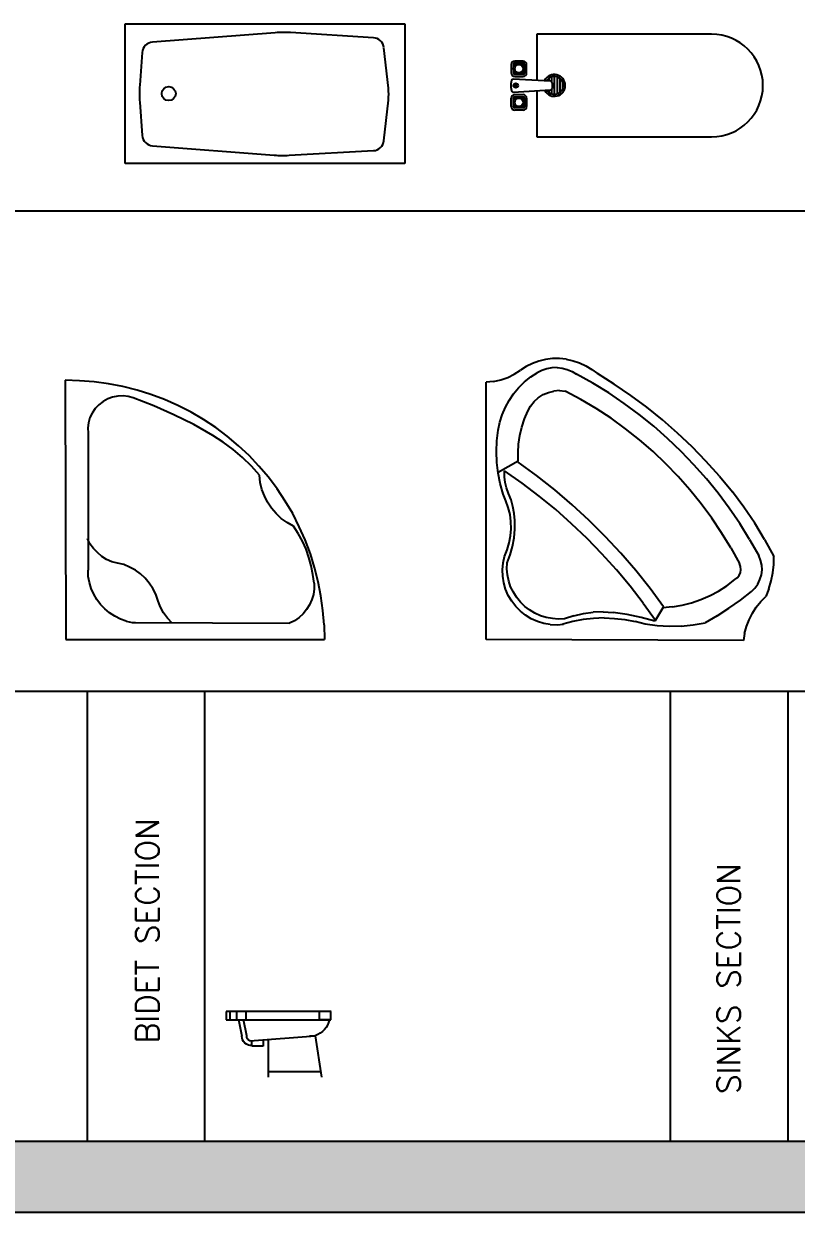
# Model space of a CAD drawing. Header units: millimetres. Extents: x 4994 to 37440, y 17304 to 30205.
# Drawn here: x 18739 to 22950, y 17304 to 23784 of the extents above; entities that cross this region are included whole.
import ezdxf

# ---------------------------------------------------------------- set-up
doc = ezdxf.new("R2010")
doc.units = ezdxf.units.MM
doc.layers.add('www.cad-blocks.net', color=7, linetype='Continuous')
doc.styles.get("Standard").update_dxf_attribs({"font": 'arial.ttf'})

# ---------------------------------------------------------------- blocks, each defined once
blk = doc.blocks.new('A$C40B42AAA')
for p, q in [((0, 0, -0.3429), (0.0035, 1.4134, -0.3429)), ((0.0035, 1.4134, -0.3429), (1.4134, 1.4134, -0.3429)), ((1.4122, 1.334, -0.3429), (1.4134, 1.4134, -0.3429)), ((0.3013, 1.3018, -0.3429), (0.2714, 1.2869, -0.3429)), ((0.3335, 1.3133, -0.3429), (0.3013, 1.3018, -0.3429)), ((0.3335, 1.3133, -0.3429), (0.3657, 1.3214, -0.3429)), ((0.3657, 1.3214, -0.3429), (0.3841, 1.3214, -0.3429)), ((0.3841, 1.3214, -0.3429), (1.2236, 1.3237, -0.3429)), ((0.5578, 1.2972, -0.3429), (0.5359, 1.2673, -0.3429)), ((0.5831, 1.3237, -0.3429), (0.5578, 1.2972, -0.3429)), ((1.2501, 1.311, -0.3429), (1.2236, 1.3237, -0.3429)), ((1.2754, 1.2938, -0.3429), (1.2501, 1.311, -0.3429)), ((1.4122, 1.334, -0.3429), (1.4053, 1.2547, -0.3429)), ((0.2162, 1.2466, -0.3429), (0.1932, 1.2225, -0.3429)), ((0.2427, 1.2685, -0.3429), (0.2162, 1.2466, -0.3429)), ((0.2714, 1.2869, -0.3429), (0.2427, 1.2685, -0.3429)), ((0.5187, 1.234, -0.3429), (0.506, 1.1995, -0.3429)), ((0.5359, 1.2673, -0.3429), (0.5187, 1.234, -0.3429)), ((1.2972, 1.2731, -0.3429), (1.2754, 1.2938, -0.3429)), ((1.3168, 1.2501, -0.3429), (1.2972, 1.2731, -0.3429)), ((1.3329, 1.2236, -0.3429), (1.3168, 1.2501, -0.3429)), ((1.4053, 1.2547, -0.3429), (1.395, 1.1753, -0.3429)), ((0.1725, 1.1949, -0.3429), (0.1564, 1.1661, -0.3429)), ((0.1932, 1.2225, -0.3429), (0.1725, 1.1949, -0.3429)), ((0.506, 1.1995, -0.3429), (0.4945, 1.1661, -0.3429)), ((1.3455, 1.196, -0.3429), (1.3329, 1.2236, -0.3429)), ((1.3536, 1.1673, -0.3429), (1.3455, 1.196, -0.3429)), ((1.357, 1.1374, -0.3429), (1.3536, 1.1673, -0.3429)), ((1.395, 1.1753, -0.3429), (1.38, 1.0983, -0.3429)), ((0.1334, 1.1029, -0.3429), (0.1265, 1.0695, -0.3429)), ((0.1426, 1.1351, -0.3429), (0.1334, 1.1029, -0.3429)), ((0.1564, 1.1661, -0.3429), (0.1426, 1.1351, -0.3429)), ((0.4589, 1.1063, -0.3429), (0.437, 1.0787, -0.3429)), ((0.4784, 1.1351, -0.3429), (0.4589, 1.1063, -0.3429)), ((0.4945, 1.1661, -0.3429), (0.4784, 1.1351, -0.3429)), ((1.357, 1.1063, -0.3429), (1.3513, 1.0592, -0.3429)), ((1.357, 1.1063, -0.3429), (1.357, 1.1374, -0.3429)), ((0.1265, 1.0695, -0.3429), (0.1254, 1.035, -0.3429)), ((0.4106, 1.0557, -0.3429), (0.383, 1.035, -0.3429)), ((0.437, 1.0787, -0.3429), (0.4106, 1.0557, -0.3429)), ((1.3513, 1.0592, -0.3429), (1.3421, 1.012, -0.3429)), ((1.38, 1.0983, -0.3429), (1.3605, 1.0212, -0.3429)), ((0.1254, 0.2887, -0.3429), (0.1254, 1.035, -0.3429)), ((0.2266, 0.9764, -0.3429), (0.2001, 0.9603, -0.3429)), ((0.2553, 0.989, -0.3429), (0.2266, 0.9764, -0.3429)), ((0.2852, 0.9971, -0.3429), (0.2553, 0.989, -0.3429)), ((0.3197, 1.0051, -0.3429), (0.2852, 0.9971, -0.3429)), ((0.3519, 1.0189, -0.3429), (0.3197, 1.0051, -0.3429)), ((0.383, 1.035, -0.3429), (0.3519, 1.0189, -0.3429)), ((1.3421, 1.012, -0.3429), (1.3294, 0.966, -0.3429)), ((1.3605, 1.0212, -0.3429), (1.3375, 0.9453, -0.3429)), ((0.1541, 0.9166, -0.3429), (0.1357, 0.8913, -0.3429)), ((0.176, 0.9396, -0.3429), (0.1541, 0.9166, -0.3429)), ((0.2001, 0.9603, -0.3429), (0.176, 0.9396, -0.3429)), ((1.3133, 0.92, -0.3429), (1.2938, 0.8763, -0.3429)), ((1.3375, 0.9453, -0.3429), (1.3087, 0.8706, -0.3429)), ((1.3294, 0.966, -0.3429), (1.3133, 0.92, -0.3429)), ((0.1357, 0.8913, -0.3429), (0.1219, 0.8625, -0.3429)), ((1.2938, 0.8763, -0.3429), (1.2708, 0.8349, -0.3429)), ((1.3087, 0.8706, -0.3429), (1.2765, 0.7981, -0.3429)), ((1.2443, 0.7947, -0.3429), (1.2098, 0.7751, -0.3429)), ((1.2765, 0.7981, -0.3429), (1.2409, 0.7268, -0.3429)), ((1.2708, 0.8349, -0.3429), (1.2443, 0.7947, -0.3429)), ((1.15, 0.7268, -0.3429), (1.1247, 0.6969, -0.3429)), ((1.1788, 0.7533, -0.3429), (1.15, 0.7268, -0.3429)), ((1.2098, 0.7751, -0.3429), (1.1788, 0.7533, -0.3429)), ((1.2409, 0.7268, -0.3429), (1.2006, 0.659, -0.3429)), ((1.104, 0.6647, -0.3429), (1.0868, 0.6302, -0.3429)), ((1.1247, 0.6969, -0.3429), (1.104, 0.6647, -0.3429)), ((1.2006, 0.659, -0.3429), (1.1558, 0.5923, -0.3429)), ((1.073, 0.5946, -0.3429), (1.0638, 0.5566, -0.3429)), ((1.0868, 0.6302, -0.3429), (1.073, 0.5946, -0.3429)), ((1.1558, 0.5923, -0.3429), (1.1086, 0.529, -0.3429)), ((1.1086, 0.529, -0.3429), (1.0569, 0.4681, -0.3429)), ((1.0638, 0.5566, -0.3429), (1.0592, 0.5175, -0.3429)), ((1.0155, 0.4681, -0.3429), (0.9672, 0.4209, -0.3429)), ((1.0569, 0.4681, -0.3429), (1.0028, 0.4106, -0.3429)), ((1.0592, 0.5175, -0.3429), (1.0155, 0.4681, -0.3429)), ((0.9672, 0.4209, -0.3429), (0.9166, 0.3772, -0.3429)), ((1.0028, 0.4106, -0.3429), (0.9453, 0.3565, -0.3429)), ((0.8625, 0.337, -0.3429), (0.8062, 0.3013, -0.3429)), ((0.9166, 0.3772, -0.3429), (0.8625, 0.337, -0.3429)), ((0.9453, 0.3565, -0.3429), (0.8844, 0.3048, -0.3429)), ((0.1242, 0.2599, -0.3429), (0.1254, 0.2887, -0.3429)), ((0.1277, 0.2312, -0.3429), (0.1242, 0.2599, -0.3429)), ((0.8062, 0.3013, -0.3429), (0.7015, 0.2415, -0.3429)), ((0.8844, 0.3048, -0.3429), (0.8211, 0.2576, -0.3429)), ((0.1357, 0.2036, -0.3429), (0.1277, 0.2312, -0.3429)), ((0.1484, 0.1783, -0.3429), (0.1357, 0.2036, -0.3429)), ((0.7015, 0.2415, -0.3429), (0.5934, 0.1886, -0.3429)), ((0.7544, 0.2128, -0.3429), (0.6866, 0.1737, -0.3429)), ((0.8211, 0.2576, -0.3429), (0.7544, 0.2128, -0.3429)), ((0.1645, 0.1541, -0.3429), (0.1484, 0.1783, -0.3429)), ((0.184, 0.1334, -0.3429), (0.1645, 0.1541, -0.3429)), ((0.207, 0.1162, -0.3429), (0.184, 0.1334, -0.3429)), ((0.4842, 0.1392, -0.3429), (0.3715, 0.0955, -0.3429)), ((0.5934, 0.1886, -0.3429), (0.4842, 0.1392, -0.3429)), ((0.6153, 0.1369, -0.3429), (0.5428, 0.1047, -0.3429)), ((0.6866, 0.1737, -0.3429), (0.6153, 0.1369, -0.3429)), ((0.2323, 0.1012, -0.3429), (0.207, 0.1162, -0.3429)), ((0.2588, 0.092, -0.3429), (0.2323, 0.1012, -0.3429)), ((0.2875, 0.0863, -0.3429), (0.2588, 0.092, -0.3429)), ((0.3163, 0.0851, -0.3429), (0.2875, 0.0863, -0.3429)), ((0.3439, 0.0886, -0.3429), (0.3163, 0.0851, -0.3429)), ((0.3715, 0.0955, -0.3429), (0.3439, 0.0886, -0.3429)), ((0.3715, 0.0966, -0.3429), (0.3715, 0.0955, -0.3429)), ((0.3715, 0.0955, -0.3429), (0.3715, 0.0966, -0.3429)), ((0.4681, 0.0771, -0.3429), (0.3922, 0.0529, -0.3429)), ((0.5428, 0.1047, -0.3429), (0.4681, 0.0771, -0.3429)), ((0.0794, 0.0023, -0.3429), (0, 0, -0.3429)), ((0.1587, 0.0081, -0.3429), (0.0794, 0.0023, -0.3429)), ((0.2369, 0.0184, -0.3429), (0.1587, 0.0081, -0.3429)), ((0.3151, 0.0334, -0.3429), (0.2369, 0.0184, -0.3429)), ((0.3922, 0.0529, -0.3429), (0.3151, 0.0334, -0.3429))]:
    blk.add_line(p, q)
blk = doc.blocks.new('A$C7D095008')
for p, q in [((0.1254, 1.5272, -0.3429), (0.1288, 1.5675, -0.3429)), ((1.5318, 1.5675, -0.3429), (0.1288, 1.5675, -0.3429)), ((1.5364, 0.1645, -0.3429), (1.5318, 1.5675, -0.3429)), ((0.1254, 1.5272, -0.3429), (0.1162, 1.4881, -0.3429)), ((0.3473, 1.4927, -0.3429), (0.3059, 1.4801, -0.3429)), ((0.391, 1.5019, -0.3429), (0.3473, 1.4927, -0.3429)), ((0.4485, 1.5088, -0.3429), (0.391, 1.5019, -0.3429)), ((0.5072, 1.5111, -0.3429), (0.4485, 1.5088, -0.3429)), ((0.5658, 1.5088, -0.3429), (0.5072, 1.5111, -0.3429)), ((0.5601, 1.3927, -0.3429), (0.621, 1.5019, -0.3429)), ((0.6245, 1.5019, -0.3429), (0.5658, 1.5088, -0.3429)), ((0.682, 1.4916, -0.3429), (0.6245, 1.5019, -0.3429)), ((0.7395, 1.4755, -0.3429), (0.682, 1.4916, -0.3429)), ((0.1024, 1.4502, -0.3429), (0.0851, 1.4145, -0.3429)), ((0.1162, 1.4881, -0.3429), (0.1024, 1.4502, -0.3429)), ((0.2277, 1.4421, -0.3429), (0.1921, 1.418, -0.3429)), ((0.2657, 1.4628, -0.3429), (0.2277, 1.4421, -0.3429)), ((0.3059, 1.4801, -0.3429), (0.2657, 1.4628, -0.3429)), ((0.6797, 1.372, -0.3429), (0.613, 1.4674, -0.3429)), ((0.644, 1.4674, -0.3429), (0.613, 1.4674, -0.3429)), ((0.6751, 1.464, -0.3429), (0.644, 1.4674, -0.3429)), ((0.705, 1.4559, -0.3429), (0.6751, 1.464, -0.3429)), ((0.7349, 1.4456, -0.3429), (0.705, 1.4559, -0.3429)), ((0.7705, 1.4318, -0.3429), (0.7349, 1.4456, -0.3429)), ((0.7751, 1.4594, -0.3429), (0.7395, 1.4755, -0.3429)), ((0.8073, 1.4214, -0.3429), (0.7705, 1.4318, -0.3429)), ((0.8119, 1.4467, -0.3429), (0.7751, 1.4594, -0.3429)), ((0.8499, 1.4375, -0.3429), (0.8119, 1.4467, -0.3429)), ((0.889, 1.4329, -0.3429), (0.8499, 1.4375, -0.3429)), ((0.9281, 1.4318, -0.3429), (0.889, 1.4329, -0.3429)), ((0.9672, 1.4352, -0.3429), (0.9281, 1.4318, -0.3429)), ((1.0051, 1.4421, -0.3429), (0.9672, 1.4352, -0.3429)), ((1.0431, 1.4525, -0.3429), (1.0051, 1.4421, -0.3429)), ((1.0695, 1.4364, -0.3429), (1.0247, 1.4237, -0.3429)), ((1.0787, 1.4674, -0.3429), (1.0431, 1.4525, -0.3429)), ((1.1144, 1.4536, -0.3429), (1.0695, 1.4364, -0.3429)), ((1.1144, 1.4755, -0.3429), (1.0787, 1.4674, -0.3429)), ((1.1512, 1.4778, -0.3429), (1.1144, 1.4755, -0.3429)), ((1.1466, 1.4548, -0.3429), (1.1144, 1.4536, -0.3429)), ((1.1799, 1.4513, -0.3429), (1.1466, 1.4548, -0.3429)), ((1.1868, 1.4766, -0.3429), (1.1512, 1.4778, -0.3429)), ((1.2133, 1.4444, -0.3429), (1.1799, 1.4513, -0.3429)), ((1.2225, 1.4709, -0.3429), (1.1868, 1.4766, -0.3429)), ((1.2443, 1.4341, -0.3429), (1.2133, 1.4444, -0.3429)), ((1.2581, 1.4617, -0.3429), (1.2225, 1.4709, -0.3429)), ((1.2742, 1.4191, -0.3429), (1.2443, 1.4341, -0.3429)), ((1.2915, 1.4467, -0.3429), (1.2581, 1.4617, -0.3429)), ((1.3225, 1.4283, -0.3429), (1.2915, 1.4467, -0.3429)), ((1.3513, 1.4065, -0.3429), (1.3225, 1.4283, -0.3429)), ((0.0437, 1.349, -0.3429), (0.0633, 1.38, -0.3429)), ((0.0851, 1.4145, -0.3429), (0.0633, 1.38, -0.3429)), ((0.1587, 1.3904, -0.3429), (0.1277, 1.3593, -0.3429)), ((0.1921, 1.418, -0.3429), (0.1587, 1.3904, -0.3429)), ((0.3738, 1.3731, -0.3429), (0.3289, 1.3593, -0.3429)), ((0.4198, 1.3835, -0.3429), (0.3738, 1.3731, -0.3429)), ((0.4669, 1.3904, -0.3429), (0.4198, 1.3835, -0.3429)), ((0.5129, 1.3938, -0.3429), (0.4669, 1.3904, -0.3429)), ((0.5601, 1.3927, -0.3429), (0.5129, 1.3938, -0.3429)), ((0.6383, 1.2926, -0.3429), (0.5647, 1.3927, -0.3429)), ((0.7498, 1.2788, -0.3429), (0.6797, 1.372, -0.3429)), ((0.8453, 1.4145, -0.3429), (0.8073, 1.4214, -0.3429)), ((0.8832, 1.4111, -0.3429), (0.8453, 1.4145, -0.3429)), ((0.9304, 1.4111, -0.3429), (0.8832, 1.4111, -0.3429)), ((0.9775, 1.4145, -0.3429), (0.9304, 1.4111, -0.3429)), ((1.0247, 1.4237, -0.3429), (0.9775, 1.4145, -0.3429)), ((1.3018, 1.4019, -0.3429), (1.2742, 1.4191, -0.3429)), ((1.3283, 1.38, -0.3429), (1.3018, 1.4019, -0.3429)), ((1.3513, 1.357, -0.3429), (1.3283, 1.38, -0.3429)), ((1.3777, 1.3812, -0.3429), (1.3513, 1.4065, -0.3429)), ((1.3996, 1.3524, -0.3429), (1.3777, 1.3812, -0.3429)), ((0.0138, 1.28, -0.3429), (0.0265, 1.3145, -0.3429)), ((0.0265, 1.3145, -0.3429), (0.0437, 1.349, -0.3429)), ((0.1001, 1.3248, -0.3429), (0.0771, 1.2892, -0.3429)), ((0.1277, 1.3593, -0.3429), (0.1001, 1.3248, -0.3429)), ((0.2346, 1.3064, -0.3429), (0.2139, 1.2834, -0.3429)), ((0.2588, 1.326, -0.3429), (0.2346, 1.3064, -0.3429)), ((0.2864, 1.3409, -0.3429), (0.2588, 1.326, -0.3429)), ((0.3289, 1.3593, -0.3429), (0.2864, 1.3409, -0.3429)), ((1.3708, 1.3306, -0.3429), (1.3513, 1.357, -0.3429)), ((1.3881, 1.3018, -0.3429), (1.3708, 1.3306, -0.3429)), ((1.4019, 1.2708, -0.3429), (1.3881, 1.3018, -0.3429)), ((1.4191, 1.3214, -0.3429), (1.3996, 1.3524, -0.3429)), ((1.4341, 1.288, -0.3429), (1.4191, 1.3214, -0.3429)), ((0, 1.2052, -0.3429), (0.0046, 1.2432, -0.3429)), ((0.0046, 1.2432, -0.3429), (0.0138, 1.28, -0.3429)), ((0.0506, 1.2087, -0.3429), (0.0552, 1.2363, -0.3429)), ((0.0552, 1.2363, -0.3429), (0.0644, 1.2639, -0.3429)), ((0.0644, 1.2639, -0.3429), (0.0771, 1.2892, -0.3429)), ((0.1967, 1.257, -0.3429), (0.1852, 1.2282, -0.3429)), ((0.2139, 1.2834, -0.3429), (0.1967, 1.257, -0.3429)), ((0.7153, 1.1937, -0.3429), (0.6383, 1.2926, -0.3429)), ((0.8234, 1.188, -0.3429), (0.7498, 1.2788, -0.3429)), ((1.4122, 1.2397, -0.3429), (1.4019, 1.2708, -0.3429)), ((1.418, 1.2064, -0.3429), (1.4122, 1.2397, -0.3429)), ((1.4444, 1.2535, -0.3429), (1.4341, 1.288, -0.3429)), ((1.4502, 1.2179, -0.3429), (1.4444, 1.2535, -0.3429)), ((0, 1.1684, -0.3429), (0, 1.2052, -0.3429)), ((0.0035, 1.1305, -0.3429), (0, 1.1684, -0.3429)), ((0.0495, 1.1811, -0.3429), (0.0506, 1.2087, -0.3429)), ((0.0495, 1.1811, -0.3429), (0.0529, 1.1523, -0.3429)), ((0.1748, 1.1673, -0.3429), (0.1771, 1.1983, -0.3429)), ((0.1748, 1.1673, -0.3429), (0.1771, 1.1362, -0.3429)), ((0.1852, 1.2282, -0.3429), (0.1771, 1.1983, -0.3429)), ((0.797, 1.0994, -0.3429), (0.7153, 1.1937, -0.3429)), ((0.9005, 1.1017, -0.3429), (0.8234, 1.188, -0.3429)), ((1.4203, 1.1742, -0.3429), (1.418, 1.2064, -0.3429)), ((1.4191, 1.1408, -0.3429), (1.4203, 1.1742, -0.3429)), ((1.4525, 1.1811, -0.3429), (1.449, 1.1454, -0.3429)), ((1.4502, 1.2179, -0.3429), (1.4525, 1.1811, -0.3429)), ((0.0035, 1.1305, -0.3429), (0.0115, 1.0937, -0.3429)), ((0.0529, 1.1523, -0.3429), (0.0598, 1.1259, -0.3429)), ((0.0598, 1.1259, -0.3429), (0.0713, 1.0994, -0.3429)), ((0.2231, 1.0511, -0.3429), (0.1771, 1.1362, -0.3429)), ((0.981, 1.0166, -0.3429), (0.9005, 1.1017, -0.3429)), ((1.4019, 1.0891, -0.3429), (1.4191, 1.1408, -0.3429)), ((1.4341, 1.0948, -0.3429), (1.449, 1.1489, -0.3429)), ((0.0115, 1.0937, -0.3429), (0.023, 1.058, -0.3429)), ((0.023, 1.058, -0.3429), (0.0391, 1.0235, -0.3429)), ((0.0713, 1.0994, -0.3429), (0.0851, 1.0753, -0.3429)), ((0.1346, 0.9867, -0.3429), (0.0851, 1.0753, -0.3429)), ((0.2726, 0.9672, -0.3429), (0.2231, 1.0511, -0.3429)), ((0.8809, 1.0074, -0.3429), (0.797, 1.0994, -0.3429)), ((1.4019, 1.0891, -0.3429), (1.3892, 1.0362, -0.3429)), ((1.4168, 0.9821, -0.3429), (1.4226, 1.0385, -0.3429)), ((1.4226, 1.0385, -0.3429), (1.4341, 1.0948, -0.3429)), ((0.0391, 1.0235, -0.3429), (0.0587, 0.9913, -0.3429)), ((0.0587, 0.9913, -0.3429), (0.0817, 0.9614, -0.3429)), ((0.1875, 0.8993, -0.3429), (0.1346, 0.9867, -0.3429)), ((0.9695, 0.9189, -0.3429), (0.8809, 1.0074, -0.3429)), ((1.0649, 0.9361, -0.3429), (0.981, 1.0166, -0.3429)), ((1.38, 0.9292, -0.3429), (1.3823, 0.9833, -0.3429)), ((1.3892, 1.0362, -0.3429), (1.3823, 0.9833, -0.3429)), ((1.4145, 0.9246, -0.3429), (1.4168, 0.9821, -0.3429)), ((0.1392, 0.8694, -0.3429), (0.0817, 0.9614, -0.3429)), ((0.3255, 0.8867, -0.3429), (0.2726, 0.9672, -0.3429)), ((1.0603, 0.8338, -0.3429), (0.9695, 0.9189, -0.3429)), ((1.1512, 0.8579, -0.3429), (1.0649, 0.9361, -0.3429)), ((1.38, 0.9292, -0.3429), (1.3846, 0.8752, -0.3429)), ((1.4145, 0.9246, -0.3429), (1.4168, 0.8683, -0.3429)), ((0.2013, 0.7786, -0.3429), (0.1392, 0.8694, -0.3429)), ((0.245, 0.8154, -0.3429), (0.1875, 0.8993, -0.3429)), ((0.383, 0.8073, -0.3429), (0.3255, 0.8867, -0.3429)), ((1.2409, 0.7832, -0.3429), (1.1512, 0.8579, -0.3429)), ((1.395, 0.7981, -0.3429), (1.3846, 0.8752, -0.3429)), ((1.4168, 0.8683, -0.3429), (1.4226, 0.8119, -0.3429)), ((0.2657, 0.6912, -0.3429), (0.2013, 0.7786, -0.3429)), ((0.3048, 0.7337, -0.3429), (0.245, 0.8154, -0.3429)), ((0.4428, 0.7314, -0.3429), (0.383, 0.8073, -0.3429)), ((1.1558, 0.7521, -0.3429), (1.0603, 0.8338, -0.3429)), ((1.3329, 0.7119, -0.3429), (1.2409, 0.7832, -0.3429)), ((1.4111, 0.7234, -0.3429), (1.395, 0.7981, -0.3429)), ((1.4226, 0.8119, -0.3429), (1.4341, 0.7556, -0.3429)), ((0.368, 0.6544, -0.3429), (0.3048, 0.7337, -0.3429)), ((0.506, 0.6578, -0.3429), (0.4428, 0.7314, -0.3429)), ((1.2535, 0.6739, -0.3429), (1.1558, 0.7521, -0.3429)), ((1.4318, 0.6486, -0.3429), (1.4111, 0.7234, -0.3429)), ((1.449, 0.7004, -0.3429), (1.4341, 0.7556, -0.3429)), ((0.3347, 0.6061, -0.3429), (0.2657, 0.6912, -0.3429)), ((0.4359, 0.5785, -0.3429), (0.368, 0.6544, -0.3429)), ((0.5739, 0.5877, -0.3429), (0.506, 0.6578, -0.3429)), ((1.3536, 0.6003, -0.3429), (1.2535, 0.6739, -0.3429)), ((1.3329, 0.7119, -0.3429), (1.4272, 0.644, -0.3429)), ((1.3582, 0.6049, -0.3429), (1.4318, 0.6486, -0.3429)), ((1.4571, 0.636, -0.3429), (1.449, 0.7004, -0.3429)), ((0.4071, 0.5244, -0.3429), (0.3347, 0.6061, -0.3429)), ((0.6429, 0.521, -0.3429), (0.5739, 0.5877, -0.3429)), ((1.3536, 0.6003, -0.3429), (1.4272, 0.644, -0.3429)), ((1.3536, 0.552, -0.3429), (1.3582, 0.6049, -0.3429)), ((1.4605, 0.5693, -0.3429), (1.4571, 0.636, -0.3429)), ((0.4819, 0.4451, -0.3429), (0.4071, 0.5244, -0.3429)), ((0.506, 0.5049, -0.3429), (0.4359, 0.5785, -0.3429)), ((0.7165, 0.4566, -0.3429), (0.6429, 0.521, -0.3429)), ((1.3536, 0.552, -0.3429), (1.3444, 0.4991, -0.3429)), ((1.4582, 0.5037, -0.3429), (1.4605, 0.5693, -0.3429)), ((0.5785, 0.4347, -0.3429), (0.506, 0.5049, -0.3429)), ((0.7912, 0.3956, -0.3429), (0.7165, 0.4566, -0.3429)), ((1.3444, 0.4991, -0.3429), (1.3317, 0.4474, -0.3429)), ((1.4582, 0.5037, -0.3429), (1.4513, 0.4393, -0.3429)), ((0.5601, 0.3692, -0.3429), (0.4819, 0.4451, -0.3429)), ((0.6555, 0.3669, -0.3429), (0.5785, 0.4347, -0.3429)), ((0.8694, 0.3381, -0.3429), (0.7912, 0.3956, -0.3429)), ((1.3145, 0.3968, -0.3429), (1.2926, 0.3473, -0.3429)), ((1.3317, 0.4474, -0.3429), (1.3145, 0.3968, -0.3429)), ((1.4513, 0.4393, -0.3429), (1.441, 0.3738, -0.3429)), ((0.6417, 0.2956, -0.3429), (0.5601, 0.3692, -0.3429)), ((0.7337, 0.3025, -0.3429), (0.6555, 0.3669, -0.3429)), ((0.9499, 0.2841, -0.3429), (0.8694, 0.3381, -0.3429)), ((1.2926, 0.3473, -0.3429), (1.2673, 0.3002, -0.3429)), ((1.403, 0.3082, -0.3429), (1.441, 0.3738, -0.3429)), ((0.6417, 0.2956, -0.3429), (0.7257, 0.2254, -0.3429)), ((0.8154, 0.2427, -0.3429), (0.7337, 0.3025, -0.3429)), ((1.0327, 0.2335, -0.3429), (0.9499, 0.2841, -0.3429)), ((1.2673, 0.3002, -0.3429), (1.2386, 0.2553, -0.3429)), ((1.403, 0.3082, -0.3429), (1.3616, 0.2438, -0.3429)), ((0.8096, 0.1622, -0.3429), (0.7257, 0.2254, -0.3429)), ((0.8993, 0.1852, -0.3429), (0.8154, 0.2427, -0.3429)), ((1.0327, 0.2335, -0.3429), (1.1178, 0.1863, -0.3429)), ((1.196, 0.199, -0.3429), (1.1822, 0.1886, -0.3429)), ((1.2052, 0.2128, -0.3429), (1.196, 0.199, -0.3429)), ((1.2386, 0.2553, -0.3429), (1.2052, 0.2128, -0.3429)), ((1.3616, 0.2438, -0.3429), (1.3179, 0.1817, -0.3429)), ((0.897, 0.1035, -0.3429), (0.8096, 0.1622, -0.3429)), ((0.9856, 0.1323, -0.3429), (0.8993, 0.1852, -0.3429)), ((0.9856, 0.1323, -0.3429), (1.0741, 0.0817, -0.3429)), ((1.1339, 0.1806, -0.3429), (1.1178, 0.1863, -0.3429)), ((1.1512, 0.1794, -0.3429), (1.1339, 0.1806, -0.3429)), ((1.1673, 0.1817, -0.3429), (1.1512, 0.1794, -0.3429)), ((1.1822, 0.1886, -0.3429), (1.1673, 0.1817, -0.3429)), ((1.3179, 0.1817, -0.3429), (1.2708, 0.1219, -0.3429)), ((1.4237, 0.1334, -0.3429), (1.3881, 0.1162, -0.3429)), ((1.4605, 0.1484, -0.3429), (1.4237, 0.1334, -0.3429)), ((1.4985, 0.1587, -0.3429), (1.4605, 0.1484, -0.3429)), ((1.4985, 0.1587, -0.3429), (1.5364, 0.1645, -0.3429)), ((0.9867, 0.0495, -0.3429), (0.897, 0.1035, -0.3429)), ((1.0994, 0.0713, -0.3429), (1.0741, 0.0817, -0.3429)), ((1.1259, 0.0656, -0.3429), (1.0994, 0.0713, -0.3429)), ((1.1523, 0.0633, -0.3429), (1.1259, 0.0656, -0.3429)), ((1.1799, 0.0667, -0.3429), (1.1523, 0.0633, -0.3429)), ((1.2052, 0.0748, -0.3429), (1.1799, 0.0667, -0.3429)), ((1.2305, 0.0863, -0.3429), (1.2052, 0.0748, -0.3429)), ((1.2524, 0.1024, -0.3429), (1.2305, 0.0863, -0.3429)), ((1.2708, 0.1219, -0.3429), (1.2524, 0.1024, -0.3429)), ((1.3248, 0.0702, -0.3429), (1.2972, 0.0426, -0.3429)), ((1.3559, 0.0955, -0.3429), (1.3248, 0.0702, -0.3429)), ((1.3881, 0.1162, -0.3429), (1.3559, 0.0955, -0.3429)), ((0.9867, 0.0495, -0.3429), (1.0787, 0, -0.3429)), ((1.1236, 0, -0.3429), (1.0787, 0, -0.3429)), ((1.1684, 0.0046, -0.3429), (1.1236, 0, -0.3429)), ((1.2121, 0.0138, -0.3429), (1.1684, 0.0046, -0.3429)), ((1.2558, 0.0265, -0.3429), (1.2121, 0.0138, -0.3429)), ((1.2558, 0.0265, -0.3429), (1.2972, 0.0426, -0.3429))]:
    blk.add_line(p, q)
blk = doc.blocks.new('A$C43AA0D9B')
at = {"linetype": 'Continuous'}
for p, q in [((0, 0.762), (1.524, 0.762)), ((0, 0), (0, 0.762)), ((0.8178, 0.7131), (0.1497, 0.6623)), ((1.3539, 0.6859), (0.9014, 0.7137)), ((1.524, 0.762), (1.524, 0)), ((0.0935, 0.6062), (0.0798, 0.4275)), ((1.435, 0.4113), (1.4107, 0.6317)), ((0.0797, 0.3345), (0.0936, 0.1527)), ((1.4108, 0.1245), (1.435, 0.3446)), ((0.1497, 0.0966), (0.8134, 0.0457)), ((0.8936, 0.0449), (1.3535, 0.0703)), ((1.524, 0), (0, 0))]:
    blk.add_line(p, q, dxfattribs=at)
blk.add_circle((0.2377, 0.381), 0.0381, dxfattribs=at)
for centre, radius, start, end in [((0.864, 0.1053), 0.6096, 86.48345, 94.34612), ((0.1543, 0.6015), 0.061, 94.34616, 175.60132), ((1.3501, 0.6251), 0.061, 6.27729, 86.48348), ((0.6876, 0.3807), 0.6096, 175.6013, 184.35107), ((1.132, 0.378), 0.3048, 353.7227, 6.2773), ((0.1544, 0.1574), 0.061, 184.35105, 265.61894), ((1.3502, 0.1312), 0.061, 273.16225, 353.72271), ((0.8599, 0.6536), 0.6096, 265.61896, 273.1623)]:
    blk.add_arc(centre, radius, start, end, dxfattribs=at)
blk = doc.blocks.new('A$C152278EE')
for p, q in [((0.1387, 0.56), (0.1387, 0.3096)), ((1.0922, 0.56), (0.1387, 0.56)), ((0, 0.3938), (0, 0.3493)), ((0.0124, 0.3963), (0.0124, 0.3468)), ((0.0668, 0.4013), (0.0173, 0.4013)), ((0.0643, 0.4136), (0.0198, 0.4136)), ((0.0718, 0.3468), (0.0718, 0.3963)), ((0.0841, 0.3493), (0.0841, 0.3938)), ((0.0173, 0.3419), (0.0668, 0.3419)), ((0.0198, 0.3295), (0.0643, 0.3295)), ((0.2203, 0.3272), (0.2203, 0.302)), ((0.2351, 0.232), (0.2351, 0.3295)), ((0.25, 0.3272), (0.25, 0.2343)), ((0, 0.2651), (0, 0.2948)), ((0.0099, 0.3171), (0.2134, 0.3053)), ((0.2054, 0.3194), (0.2054, 0.3065)), ((0.2227, 0.2954), (0.2227, 0.2646)), ((0.2648, 0.3194), (0.2648, 0.2421)), ((0.2797, 0.3006), (0.2797, 0.2609)), ((0, 0.1661), (0, 0.2107)), ((0.2134, 0.2547), (0.0099, 0.2429)), ((0.0124, 0.1637), (0.0124, 0.2132)), ((0.0173, 0.2181), (0.0668, 0.2181)), ((0.0198, 0.2305), (0.0643, 0.2305)), ((0.0718, 0.2132), (0.0718, 0.1637)), ((0.0841, 0.2107), (0.0841, 0.1661)), ((0.1387, 0.2504), (0.1387, 0)), ((0.2054, 0.2535), (0.2054, 0.2421)), ((0.2203, 0.258), (0.2203, 0.2343)), ((0.0668, 0.1587), (0.0173, 0.1587)), ((0.0643, 0.1463), (0.0198, 0.1463)), ((0.1387, 0), (1.0922, 0))]:
    blk.add_line(p, q)
for centre, radius in [((0.0421, 0.3716), 0.0297), ((0.0421, 0.3716), 0.0229), ((0.0247, 0.28), 0.0124), ((0.0247, 0.28), 0.00619), ((0.0421, 0.1884), 0.0297), ((0.0421, 0.1884), 0.0229)]:
    blk.add_circle(centre, radius)
for centre, radius, start, end in [((1.0922, 0.28), 0.28, 270, 90), ((0.0198, 0.3938), 0.0198, 90, 180), ((0.0173, 0.3963), 0.00495, 90, 180), ((0.0643, 0.3938), 0.0198, 0, 90), ((0.0668, 0.3963), 0.00495, 0, 90), ((0.0198, 0.3493), 0.0198, 180, 270), ((0.0173, 0.3468), 0.00495, 180, 270), ((0.0643, 0.3493), 0.0198, 270, 0), ((0.0668, 0.3468), 0.00495, 270, 0), ((0.2351, 0.2807), 0.0594, 208.68833, 152.86857), ((0.2351, 0.2807), 0.0488, 214.77581, 147.22467), ((0.027, 0.2962), 0.0271, 129.27256, 182.80246), ((0.027, 0.2638), 0.0271, 177.19754, 230.72744), ((0.2128, 0.2954), 0.0099, 360, 86.6726), ((0.2128, 0.2646), 0.0099, 273.3274, 0), ((0.0198, 0.2107), 0.0198, 90, 180), ((0.0173, 0.2132), 0.00495, 90, 180), ((0.0643, 0.2107), 0.0198, 360, 90), ((0.0668, 0.2132), 0.00495, 0, 90), ((0.0198, 0.1661), 0.0198, 180, 270), ((0.0173, 0.1637), 0.00495, 180, 270), ((0.0643, 0.1661), 0.0198, 270, 0), ((0.0668, 0.1637), 0.00495, 270, 0)]:
    blk.add_arc(centre, radius, start, end)
blk = doc.blocks.new('A$C28A753CE')
for p, q in [((0.094, 0.54), (0, 0.54)), ((0.0016, 0.5379), (0.858, 0.5379)), ((0.0016, 0.4707), (0.0016, 0.5379)), ((0.094, 0.4707), (0.094, 0.54)), ((0.6982, 0.54), (0.6982, 0.4715)), ((0.773, 0.54), (0.773, 0.4715)), ((0.8285, 0.54), (0.8285, 0.4715)), ((0.858, 0.5379), (0.858, 0.4707)), ((0.858, 0.4707), (0.0016, 0.4707)), ((0.0016, 0.4707), (0.094, 0.4707)), ((0.0137, 0.4707), (0.094, 0.4707)), ((0.6903, 0.3381), (0.7175, 0.4723)), ((0.7569, 0.4718), (0.7307, 0.3369)), ((0.858, 0.4707), (0.7637, 0.4707)), ((0.1316, 0.3403), (0.079, 0)), ((0.6636, 0.2986), (0.1316, 0.3403)), ((0.1316, 0.3403), (0.1778, 0.3359)), ((0.5144, 0.3108), (0.5144, 0)), ((0.5552, 0.3082), (0.5552, 0.2559)), ((0.6495, 0.2559), (0.6495, 0.3003)), ((0.5552, 0.2559), (0.6495, 0.2559)), ((0.0854, 0.0448), (0.5146, 0.0448))]:
    blk.add_line(p, q)
for centre, radius, start, end in [((0.1897, 0.5113), 0.1806, 192.74591, 251.22273), ((0.6523, 0.3388), 0.0784, 264.55463, 358.5701), ((0.6502, 0.3364), 0.0401, 289.48563, 2.42823)]:
    blk.add_arc(centre, radius, start, end)
blk = doc.blocks.new('FORMAT')
at = {"layer": 'www.cad-blocks.net', "true_color": 0x546d8e}
h = blk.add_hatch(color=155, dxfattribs=at)
h.set_gradient(color1=(68, 68, 68), color2=(84, 109, 142), tint=1)
h.paths.add_polyline_path([(7231.1, 17691.3), (7231.1, 17303.6), (37440.3, 17303.6), (37440.3, 17691.3)])
at = {"layer": 'www.cad-blocks.net', "color": 155, "true_color": 0x546d8e}
for p, q in [((7231.1, 22763), (37440.3, 22763)), ((7231.1, 20144.1), (37440.3, 20144.1)), ((19083.9, 20144.1), (19083.9, 17691.3)), ((19724.7, 20144.1), (19724.7, 17691.3)), ((22263.4, 20144.1), (22263.4, 17691.3)), ((22904.2, 20144.1), (22904.2, 17691.3)), ((7231.1, 17691.3), (37440.3, 17691.3)), ((7231.1, 17691.3), (37440.3, 17691.3)), ((7231.1, 17691.3), (37440.3, 17691.3)), ((7231.1, 17691.3), (37440.3, 17691.3)), ((7231.1, 17303.6), (37440.3, 17303.6))]:
    blk.add_line(p, q, dxfattribs=at)
at = {"layer": 'www.cad-blocks.net', "color": 155, "true_color": 0x546d8e, "char_height": 125, "attachment_point": 1, "rotation": 90}
for s, insert in [('{\\Fsimplex|c0;BIDET SECTION}', (19350.6, 18224.7)), ('{\\Fsimplex|c0;SINKS SECTION}', (22519.9, 17948.1))]:
    blk.add_mtext_dynamic_manual_height_columns(s, width=5331.342, gutter_width=12.5, heights=[0], dxfattribs=dict(at, insert=insert))

msp = doc.modelspace()

# ---------------------------------------------------------------- block references
at = {"color": 7}
for name, p, xscale, yscale, zscale in [('A$C43AA0D9B', (19291.6, 23021.6), 1000, 1000, 1000), ('A$C152278EE', (21396.4, 23166.7), 1000, 1000, 1000), ('A$C28A753CE', (20414.6, 18039.1), -666.666666666, 666.666666666, 666.666666666)]:
    msp.add_blockref(name, p, dxfattribs=dict(at, xscale=xscale, yscale=yscale, zscale=zscale))
at = {"color": 7, "xscale": -1000, "yscale": 1000, "zscale": 1000}
for name, p, rotation in [('A$C7D095008', (22827.3, 21958.1, 342.9), 90), ('A$C40B42AAA', (18964.4, 21839.6, 342.9), 180)]:
    msp.add_blockref(name, p, dxfattribs=dict(at, rotation=rotation))
at = {"layer": 'www.cad-blocks.net'}
msp.add_blockref('FORMAT', (0, 0), dxfattribs=at)

doc.saveas('drawing.dxf')
